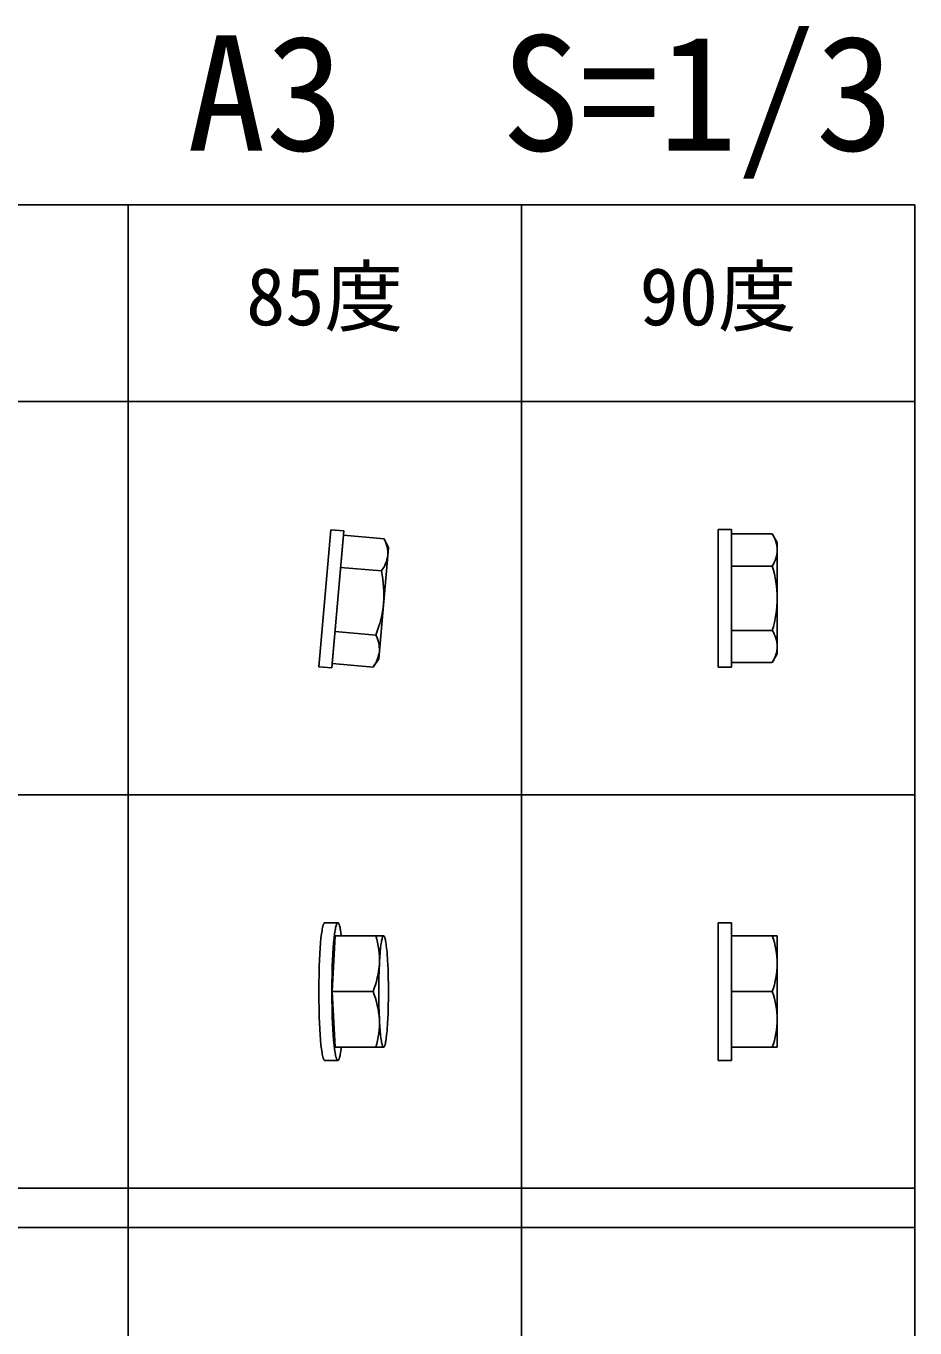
# Model space of a CAD drawing. Units: millimetres, scale not verified. Extents: x -585 to 585, y -390 to 417.
# Drawn here: x 449.4 to 585, y 218.7 to 417.3 of the extents above; entities that cross this region are included whole.
import ezdxf
from ezdxf.enums import TextEntityAlignment as Align

# ---------------------------------------------------------------- set-up
doc = ezdxf.new("R2010")
doc.units = ezdxf.units.MM
doc.header["$LTSCALE"] = 3
doc.layers.add('0-0', color=3, linetype='Continuous')
doc.layers.add('F-0', color=4, linetype='Continuous')
doc.styles.add('ＭＳ ゴシック', font='')
doc.styles.get('ＭＳ ゴシック').set_extended_font_data('MS Gothic')

msp = doc.modelspace()

# ---------------------------------------------------------------- linework, layer by layer
at = {"layer": '0-0'}
for p, q in [((495.915, 340.46), (497.908, 340.286)), ((496.077, 319.366), (497.908, 340.286)), ((555, 340.5), (557, 340.5)), ((557, 319.5), (557, 340.5)), ((563.241, 339.814), (557, 339.814)), ((557, 320.185), (557, 339.814)), ((563.241, 339.814), (564, 338.5)), ((496.137, 320.048), (497.848, 339.603)), ((504.065, 339.059), (497.848, 339.603)), ((504.707, 337.683), (503.225, 320.747)), ((504.065, 339.059), (504.707, 337.683)), ((564, 338.5), (564, 321.499)), ((503.637, 334.17), (497.42, 334.714)), ((563.241, 334.907), (557, 334.907)), ((502.782, 324.392), (496.565, 324.936)), ((563.241, 325.092), (557, 325.092)), ((502.354, 319.504), (496.137, 320.048)), ((503.225, 320.747), (502.354, 319.504)), ((563.241, 320.185), (557, 320.185)), ((564, 321.499), (563.241, 320.185)), ((557, 259.5), (557, 280.5)), ((496.137, 270), (496.565, 278.5)), ((504.022, 278.5), (496.565, 278.5)), ((504.022, 278.5), (504.078, 278.402)), ((557, 278.5), (564, 278.5)), ((557, 278.5), (557, 261.5)), ((564, 278.5), (564, 261.5)), ((502.354, 270), (496.137, 270)), ((496.565, 261.5), (496.137, 270)), ((563.242, 270), (557, 270)), ((504.022, 261.5), (496.565, 261.5)), ((504.022, 261.5), (504.078, 261.598)), ((564, 261.5), (557, 261.5)), ((557, 259.5), (555, 259.5))]:
    msp.add_line(p, q, dxfattribs=at)
for points in [[(496.077, 319.366), (494.085, 319.54), (495.915, 340.46)], [(557, 319.5), (555, 319.5), (555, 340.5)], [(494.499, 261.212), (494.423, 261.849), (494.353, 262.576), (494.234, 264.254), (494.149, 266.135), (494.085, 270), (494.149, 273.866), (494.234, 275.746), (494.353, 277.425), (494.423, 278.152), (494.499, 278.789), (494.58, 279.327), (494.621, 279.558), (494.663, 279.763), (494.706, 279.942), (494.727, 280.022), (494.748, 280.095), (494.77, 280.162), (494.791, 280.222), (494.802, 280.25), (494.812, 280.277), (494.823, 280.302), (494.834, 280.325), (494.844, 280.347), (494.854, 280.367), (494.866, 280.386), (494.87, 280.394), (494.876, 280.403), (494.881, 280.411), (494.886, 280.419), (494.892, 280.426), (494.897, 280.434), (494.902, 280.44), (494.907, 280.446), (494.913, 280.452), (494.918, 280.458), (494.928, 280.468), (494.934, 280.473), (494.938, 280.477), (494.944, 280.481)], [(494.944, 280.481), (494.949, 280.484), (494.954, 280.487), (494.964, 280.492), (494.97, 280.494), (494.974, 280.496), (494.98, 280.498), (494.985, 280.499), (494.99, 280.5)], [(494.99, 280.5), (497.002, 280.5), (497.005, 280.499), (497.006, 280.499), (497.009, 280.498), (497.011, 280.498), (497.013, 280.498), (497.015, 280.497), (497.017, 280.497), (497.022, 280.495), (497.023, 280.494), (497.026, 280.494), (497.027, 280.493), (497.03, 280.492), (497.032, 280.49), (497.034, 280.49), (497.036, 280.489), (497.038, 280.487), (497.04, 280.486), (497.042, 280.485), (497.044, 280.483), (497.046, 280.482), (497.048, 280.481), (497.05, 280.479), (497.058, 280.473), (497.063, 280.469), (497.067, 280.466), (497.071, 280.461), (497.08, 280.452), (497.088, 280.442), (497.093, 280.438), (497.101, 280.426), (497.106, 280.42), (497.11, 280.414), (497.118, 280.401), (497.126, 280.387), (497.135, 280.372), (497.144, 280.356), (497.152, 280.339), (497.17, 280.302)], [(496.572, 260.674), (496.492, 261.212), (496.416, 261.849), (496.346, 262.576), (496.226, 264.254), (496.142, 266.135), (496.078, 270), (496.142, 273.866), (496.226, 275.746), (496.346, 277.425), (496.416, 278.152), (496.492, 278.789), (496.572, 279.327), (496.614, 279.558), (496.655, 279.763), (496.698, 279.942), (496.719, 280.022), (496.741, 280.095), (496.762, 280.162), (496.783, 280.222), (496.794, 280.25), (496.805, 280.277), (496.815, 280.302), (496.826, 280.325), (496.837, 280.347), (496.847, 280.367), (496.858, 280.386), (496.863, 280.394), (496.868, 280.403), (496.874, 280.411), (496.878, 280.419), (496.89, 280.434), (496.894, 280.44), (496.9, 280.446), (496.905, 280.452), (496.91, 280.458), (496.915, 280.463), (496.921, 280.468), (496.926, 280.473), (496.931, 280.477)], [(496.931, 280.477), (496.936, 280.481), (496.942, 280.484), (496.946, 280.487), (496.952, 280.49), (496.962, 280.494), (496.967, 280.496), (496.972, 280.498), (496.978, 280.499), (496.982, 280.5)], [(497.17, 280.302), (497.178, 280.282), (497.195, 280.239), (497.213, 280.192), (497.23, 280.141), (497.247, 280.086), (497.264, 280.026), (497.299, 279.894), (497.333, 279.746), (497.367, 279.58), (497.401, 279.398), (497.466, 278.982), (497.53, 278.5)], [(555, 259.5), (555, 280.5), (557, 280.5)], [(503.958, 278.5), (503.955, 278.499), (503.953, 278.499), (503.951, 278.498), (503.949, 278.498), (503.946, 278.498), (503.945, 278.497), (503.94, 278.495), (503.938, 278.494), (503.936, 278.494), (503.934, 278.493), (503.932, 278.491), (503.93, 278.49), (503.928, 278.489), (503.926, 278.488), (503.923, 278.486), (503.922, 278.485), (503.917, 278.482), (503.915, 278.48), (503.91, 278.477), (503.894, 278.46), (503.886, 278.45), (503.882, 278.445), (503.877, 278.439), (503.873, 278.433), (503.869, 278.427), (503.865, 278.421), (503.86, 278.414), (503.848, 278.392), (503.839, 278.375), (503.831, 278.358), (503.822, 278.339), (503.814, 278.318), (503.805, 278.297), (503.796, 278.274), (503.778, 278.224), (503.761, 278.17), (503.744, 278.11), (503.727, 278.046), (503.693, 277.903)], [(503.998, 278.493), (503.995, 278.494), (503.994, 278.494), (503.989, 278.496), (503.987, 278.497), (503.982, 278.498), (503.981, 278.498), (503.978, 278.499), (503.976, 278.499), (503.974, 278.5)], [(504.607, 274.25), (504.586, 274.652), (504.49, 276.01), (504.433, 276.598), (504.371, 277.114), (504.306, 277.548), (504.273, 277.735), (504.238, 277.903), (504.205, 278.046), (504.188, 278.11), (504.17, 278.17), (504.153, 278.224), (504.136, 278.274), (504.127, 278.297), (504.118, 278.318), (504.11, 278.339), (504.101, 278.358), (504.092, 278.375), (504.084, 278.392), (504.075, 278.406), (504.067, 278.421), (504.063, 278.427), (504.058, 278.433), (504.054, 278.439), (504.046, 278.45), (504.042, 278.455), (504.034, 278.465), (504.03, 278.469), (504.025, 278.473), (504.023, 278.475), (504.018, 278.478), (504.017, 278.48), (504.012, 278.483), (504.01, 278.485), (504.008, 278.486), (504.006, 278.488), (504.004, 278.489), (504.002, 278.49), (504, 278.491), (503.998, 278.493)], [(503.693, 277.903), (503.658, 277.735), (503.625, 277.548), (503.561, 277.114), (503.498, 276.598), (503.442, 276.01), (503.346, 274.652), (503.324, 274.251)], [(503.324, 265.75), (503.346, 265.349), (503.442, 263.99), (503.498, 263.403), (503.561, 262.886), (503.625, 262.453), (503.658, 262.266), (503.693, 262.097), (503.727, 261.954), (503.744, 261.89), (503.761, 261.831), (503.778, 261.777), (503.796, 261.727), (503.805, 261.704), (503.814, 261.682), (503.822, 261.662), (503.831, 261.642), (503.839, 261.625), (503.848, 261.609), (503.86, 261.587), (503.865, 261.58), (503.873, 261.567), (503.877, 261.562), (503.882, 261.556), (503.886, 261.55), (503.894, 261.541), (503.902, 261.532), (503.906, 261.527), (503.909, 261.526), (503.91, 261.524), (503.913, 261.522), (503.917, 261.518), (503.919, 261.517), (503.922, 261.516), (503.923, 261.514), (503.926, 261.513), (503.928, 261.512), (503.93, 261.51), (503.932, 261.51), (503.934, 261.508)], [(504.205, 261.954), (504.238, 262.097), (504.273, 262.266), (504.306, 262.453), (504.371, 262.886), (504.433, 263.403), (504.49, 263.99), (504.586, 265.349), (504.607, 265.75)], [(495, 259.5), (494.995, 259.501), (494.99, 259.501), (494.985, 259.502), (494.98, 259.503), (494.974, 259.504), (494.97, 259.506), (494.964, 259.508), (494.959, 259.51), (494.954, 259.514), (494.949, 259.517), (494.944, 259.52), (494.938, 259.524), (494.934, 259.528), (494.928, 259.533), (494.913, 259.548), (494.907, 259.554), (494.902, 259.561), (494.897, 259.567), (494.892, 259.574), (494.886, 259.582), (494.881, 259.59), (494.876, 259.598), (494.87, 259.606), (494.866, 259.614), (494.854, 259.634), (494.844, 259.654), (494.834, 259.676), (494.823, 259.699), (494.812, 259.724), (494.802, 259.75), (494.791, 259.778), (494.77, 259.838), (494.748, 259.906), (494.727, 259.979), (494.706, 260.058), (494.663, 260.238), (494.621, 260.442), (494.58, 260.674), (494.499, 261.212)], [(496.993, 259.5), (496.987, 259.501), (496.982, 259.501), (496.978, 259.502), (496.972, 259.503), (496.967, 259.504), (496.962, 259.506), (496.957, 259.508), (496.952, 259.51), (496.946, 259.514), (496.942, 259.517), (496.936, 259.52), (496.931, 259.524), (496.926, 259.528), (496.921, 259.533), (496.915, 259.538), (496.91, 259.543), (496.905, 259.548), (496.9, 259.554), (496.894, 259.561), (496.89, 259.567), (496.878, 259.582), (496.874, 259.59), (496.868, 259.598), (496.863, 259.606), (496.858, 259.614), (496.847, 259.634), (496.837, 259.654), (496.826, 259.676), (496.815, 259.699), (496.805, 259.724), (496.794, 259.75), (496.783, 259.778), (496.762, 259.838), (496.741, 259.906), (496.719, 259.979), (496.698, 260.058), (496.655, 260.238), (496.614, 260.442), (496.572, 260.674)], [(497.53, 261.501), (497.466, 261.019), (497.401, 260.603), (497.367, 260.421), (497.333, 260.255), (497.299, 260.106), (497.264, 259.974), (497.247, 259.915), (497.23, 259.86), (497.213, 259.809), (497.195, 259.762), (497.178, 259.718), (497.17, 259.698), (497.152, 259.662), (497.144, 259.645), (497.135, 259.629), (497.126, 259.614), (497.118, 259.6), (497.11, 259.586), (497.106, 259.581), (497.101, 259.574), (497.093, 259.563), (497.088, 259.558), (497.084, 259.553), (497.08, 259.548), (497.063, 259.531), (497.058, 259.528), (497.05, 259.522), (497.048, 259.52), (497.046, 259.518), (497.044, 259.517), (497.042, 259.516), (497.04, 259.514), (497.038, 259.514), (497.036, 259.512), (497.034, 259.511), (497.032, 259.51), (497.027, 259.508), (497.026, 259.507), (497.023, 259.506)], [(503.934, 261.508), (503.936, 261.507), (503.938, 261.506), (503.94, 261.506), (503.945, 261.504), (503.946, 261.503), (503.949, 261.502), (503.951, 261.502), (503.953, 261.502), (503.955, 261.502), (503.958, 261.501), (503.962, 261.501), (503.964, 261.5)], [(503.968, 261.5), (503.97, 261.501), (503.974, 261.501), (503.976, 261.502), (503.978, 261.502), (503.981, 261.502), (503.982, 261.502), (503.987, 261.504), (503.989, 261.505), (503.994, 261.506), (503.995, 261.507), (503.998, 261.508), (504, 261.51), (504.002, 261.51), (504.004, 261.511), (504.006, 261.513), (504.008, 261.514), (504.01, 261.516), (504.012, 261.517), (504.017, 261.52), (504.018, 261.522), (504.023, 261.526), (504.025, 261.527), (504.03, 261.531), (504.042, 261.546), (504.046, 261.55), (504.058, 261.567), (504.063, 261.574), (504.067, 261.58), (504.075, 261.594), (504.084, 261.609), (504.101, 261.642), (504.11, 261.662), (504.118, 261.682), (504.127, 261.704), (504.136, 261.727), (504.153, 261.777), (504.17, 261.831), (504.188, 261.89), (504.205, 261.954)], [(497.023, 259.506), (497.022, 259.506), (497.017, 259.504), (497.015, 259.503), (497.013, 259.503), (497.011, 259.502), (497.009, 259.502), (497.006, 259.502), (497.005, 259.502), (497.002, 259.501), (496.997, 259.501), (496.994, 259.5), (495, 259.5)]]:
    msp.add_lwpolyline(points, dxfattribs=at)
for centre, radius, start, end in [((559.1, 337.189), 4.903, 2.005, 32.375), ((499.711, 336.804), 4.903, 357.005, 27.375), ((499.742, 337.146), 4.902, 322.618, 352.994), ((559.102, 337.532), 4.902, 327.618, 357.994), ((486.506, 330.546), 17.51, 355.642, 11.946), ((546.491, 329.803), 17.51, 0.642, 16.946), ((546.49, 330.196), 17.51, 343.054, 359.358), ((486.54, 330.937), 17.51, 338.054, 354.358), ((498.429, 322.138), 4.902, 357.006, 27.382), ((559.102, 322.467), 4.902, 2.006, 32.382), ((498.458, 322.48), 4.903, 322.624, 352.995), ((559.1, 322.81), 4.903, 327.624, 357.995), ((490.278, 274.745), 13.056, 357.832, 16.718), ((550.697, 274.066), 13.305, 0.793, 19.466), ((489.605, 275.146), 13.749, 338.019, 356.265), ((594.265, 270), 91.04, 177.324, 182.676), ((413.666, 270), 91.04, 357.324, 2.676), ((550.694, 274.434), 13.308, 340.537, 359.209), ((489.605, 264.854), 13.749, 3.735, 21.98), ((550.693, 265.566), 13.309, 0.791, 19.463), ((490.278, 265.256), 13.055, 343.282, 2.169), ((550.697, 265.934), 13.305, 340.534, 359.207)]:
    msp.add_arc(centre, radius, start, end, dxfattribs=at)
at = {"layer": 'F-0', "color": 6}
for p, q in [((-585, 390), (585, 390)), ((585, 390), (585, -390)), ((-585, 360), (585, 360))]:
    msp.add_line(p, q, dxfattribs=at)
at = {"layer": 'F-0'}
for p, q in [((465, 390), (465, -390)), ((525, 390), (525, -390)), ((-555, 300), (585, 300)), ((-555, 240), (585, 240)), ((-555, 234), (585, 234))]:
    msp.add_line(p, q, dxfattribs=at)

# ---------------------------------------------------------------- texts
at = {"layer": 'F-0', "color": 7, "style": 'ＭＳ ゴシック'}
for s, height, p in [('A3\u3000S=1/3', 17.6, (474, 393)), ('85度', 8.798, (483, 369)), ('90度', 8.798, (543, 369))]:
    msp.add_text(s, height=height, dxfattribs=at).set_placement(p, align=Align.BOTTOM_LEFT)

doc.saveas('drawing.dxf')
